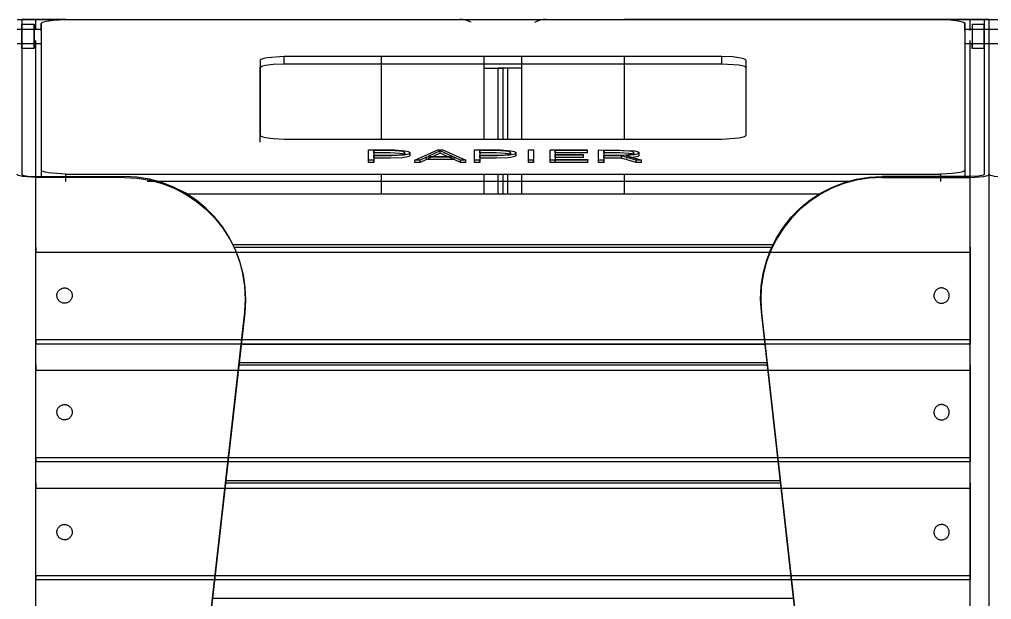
# Model space of a CAD drawing. Header units: millimetres. Extents: x 10366 to 28454, y 24552 to 29702.
# Drawn here: x 17180.8 to 17580.8, y 28044.9 to 28283.6 of the extents above; entities that cross this region are included whole.
import ezdxf

# ---------------------------------------------------------------- set-up
doc = ezdxf.new("R2010")
doc.units = ezdxf.units.MM
doc.header["$LTSCALE"] = 3
doc.layers.add('DomyÅ›lny', color=7, linetype='Continuous')

msp = doc.modelspace()

# ---------------------------------------------------------------- linework, layer by layer
at = {"layer": 'DomyÅ›lny'}
for p, q in [((17179.83, 28283.59), (17181.83, 28283.59)), ((17181.83, 28283.59), (17181.83, 28219.94)), ((17181.83, 28281.59), (17186.83, 28281.59)), ((17199.95, 28283.59), (17187.59, 28283.59)), ((17187.59, 28279.59), (17187.59, 28283.59)), ((17187.59, 28283.59), (17329.83, 28283.59)), ((17189.83, 28281.9), (17189.83, 28221.64)), ((17189.83, 28278.94), (17189.83, 28281.9)), ((17199.83, 28283.59), (17559.83, 28283.59)), ((17572.07, 28283.59), (17429.83, 28283.59)), ((17559.72, 28283.59), (17572.07, 28283.59)), ((17569.83, 28281.9), (17569.83, 28221.64)), ((17569.83, 28278.94), (17569.83, 28281.9)), ((17572.07, 28279.04), (17572.07, 28283.59)), ((17572.83, 28281.59), (17577.83, 28281.59)), ((17577.83, 28283.59), (17579.83, 28283.59)), ((17577.83, 28283.59), (17577.83, 28219.94)), ((17579.83, 28219.94), (17579.83, 28283.59)), ((17579.83, 28283.59), (17581.83, 28283.59)), ((17579.83, 28219.94), (17579.83, 28283.59)), ((17179.83, 28279.59), (17189.83, 28279.59)), ((17181.83, 28279.59), (17186.83, 28279.59)), ((17569.83, 28279.59), (17579.83, 28279.59)), ((17572.83, 28279.59), (17577.83, 28279.59)), ((17579.83, 28279.59), (17589.83, 28279.59)), ((17189.83, 28273.59), (17179.83, 28273.59)), ((17186.83, 28273.59), (17181.83, 28273.59)), ((17187.59, 28218.62), (17187.59, 28274.95)), ((17579.83, 28273.59), (17569.83, 28273.59)), ((17572.07, 28218.62), (17572.07, 28274.95)), ((17577.83, 28273.59), (17572.83, 28273.59)), ((17589.83, 28273.59), (17579.83, 28273.59)), ((17186.83, 28271.59), (17181.83, 28271.59)), ((17469.83, 28268.34), (17289.83, 28268.34)), ((17289.83, 28265.38), (17289.83, 28268.34)), ((17329.83, 28234.39), (17329.83, 28268.34)), ((17372.07, 28263.59), (17372.07, 28268.34)), ((17372.07, 28263.59), (17372.07, 28268.34)), ((17387.59, 28263.59), (17387.59, 28268.34)), ((17387.59, 28263.59), (17387.59, 28268.34)), ((17429.83, 28234.39), (17429.83, 28268.34)), ((17469.83, 28265.38), (17469.83, 28268.34)), ((17577.83, 28271.59), (17572.83, 28271.59)), ((17279.83, 28266.64), (17279.83, 28236.08)), ((17289.83, 28265.38), (17469.83, 28265.38)), ((17479.83, 28236.08), (17479.83, 28266.64)), ((17279.83, 28233.13), (17279.83, 28263.69)), ((17372.07, 28234.39), (17372.07, 28263.59)), ((17377.83, 28234.39), (17377.83, 28263.59)), ((17379.83, 28263.59), (17377.83, 28263.59)), ((17379.83, 28234.39), (17379.83, 28263.59)), ((17381.83, 28263.59), (17379.83, 28263.59)), ((17379.83, 28234.39), (17379.83, 28263.59)), ((17381.83, 28234.39), (17381.83, 28263.59)), ((17387.59, 28234.39), (17387.59, 28263.59)), ((17289.83, 28234.39), (17469.83, 28234.39)), ((17324.53, 28225.72), (17324.53, 28229.95)), ((17324.53, 28224.73), (17324.53, 28228.96)), ((17326.64, 28229.64), (17326.64, 28227.74)), ((17326.64, 28228.66), (17326.64, 28229.64)), ((17339.35, 28228.68), (17339.35, 28227.69)), ((17341.46, 28228.69), (17341.46, 28227.7)), ((17343.54, 28225.72), (17353, 28229.95)), ((17353.99, 28229.51), (17348.98, 28227.21)), ((17353.99, 28228.53), (17348.98, 28226.22)), ((17353, 28229.95), (17355.01, 28229.95)), ((17359.01, 28227.21), (17353.99, 28229.51)), ((17353.99, 28228.53), (17353.99, 28229.51)), ((17359.01, 28226.22), (17353.99, 28228.53)), ((17355.01, 28229.95), (17364.47, 28225.72)), ((17368.14, 28225.72), (17368.14, 28229.95)), ((17368.14, 28224.73), (17368.14, 28228.96)), ((17370.25, 28228.66), (17370.25, 28229.64)), ((17370.25, 28229.64), (17370.25, 28227.74)), ((17382.96, 28228.68), (17382.96, 28227.69)), ((17385.07, 28228.69), (17385.07, 28227.7)), ((17390.26, 28225.72), (17390.26, 28229.95)), ((17390.26, 28229.95), (17392.37, 28229.95)), ((17390.26, 28224.73), (17390.26, 28228.96)), ((17392.37, 28229.95), (17392.37, 28225.72)), ((17392.37, 28228.96), (17392.37, 28224.73)), ((17399.15, 28225.72), (17399.15, 28229.95)), ((17399.15, 28229.95), (17414.62, 28229.95)), ((17399.15, 28224.73), (17399.15, 28228.96)), ((17401.26, 28228.66), (17401.26, 28229.64)), ((17401.26, 28229.64), (17401.26, 28228.05)), ((17414.62, 28229.64), (17401.26, 28229.64)), ((17414.62, 28228.66), (17401.26, 28228.66)), ((17401.26, 28227.06), (17401.26, 28228.05)), ((17401.26, 28228.05), (17412.96, 28228.05)), ((17412.96, 28227.06), (17412.96, 28228.05)), ((17414.62, 28228.96), (17414.62, 28229.95)), ((17414.62, 28228.66), (17414.62, 28229.64)), ((17419.1, 28225.72), (17419.1, 28229.95)), ((17419.1, 28224.73), (17419.1, 28228.96)), ((17421.23, 28229.64), (17421.23, 28227.78)), ((17421.23, 28228.66), (17421.23, 28229.64)), ((17433.6, 28228.7), (17433.6, 28227.72)), ((17435.72, 28228.7), (17435.72, 28227.72)), ((17324.53, 28224.73), (17324.53, 28225.72)), ((17326.64, 28225.72), (17324.53, 28225.72)), ((17326.64, 28224.73), (17324.53, 28224.73)), ((17326.64, 28226.76), (17326.64, 28227.74)), ((17326.64, 28227.44), (17326.64, 28225.72)), ((17326.64, 28226.46), (17326.64, 28224.73)), ((17326.64, 28224.73), (17326.64, 28225.72)), ((17345.75, 28225.72), (17343.54, 28225.72)), ((17343.54, 28224.73), (17343.54, 28225.72)), ((17345.75, 28224.73), (17343.54, 28224.73)), ((17348.33, 28226.9), (17345.75, 28225.72)), ((17348.33, 28225.92), (17345.75, 28224.73)), ((17345.75, 28224.73), (17345.75, 28225.72)), ((17359.68, 28226.9), (17348.33, 28226.9)), ((17348.33, 28225.92), (17348.33, 28226.9)), ((17359.68, 28225.92), (17348.33, 28225.92)), ((17348.98, 28227.21), (17359.01, 28227.21)), ((17362.27, 28225.72), (17359.68, 28226.9)), ((17359.68, 28225.92), (17359.68, 28226.9)), ((17362.27, 28224.73), (17359.68, 28225.92)), ((17364.47, 28225.72), (17362.27, 28225.72)), ((17362.27, 28224.73), (17362.27, 28225.72)), ((17364.47, 28224.73), (17362.27, 28224.73)), ((17364.47, 28224.73), (17364.47, 28225.72)), ((17370.25, 28225.72), (17368.14, 28225.72)), ((17368.14, 28224.73), (17368.14, 28225.72)), ((17370.25, 28224.73), (17368.14, 28224.73)), ((17370.25, 28226.76), (17370.25, 28227.74)), ((17370.25, 28227.44), (17370.25, 28225.72)), ((17370.25, 28226.46), (17370.25, 28224.73)), ((17370.25, 28224.73), (17370.25, 28225.72)), ((17390.26, 28224.73), (17390.26, 28225.72)), ((17392.37, 28225.72), (17390.26, 28225.72)), ((17392.37, 28224.73), (17390.26, 28224.73)), ((17392.37, 28224.73), (17392.37, 28225.72)), ((17414.71, 28225.72), (17399.15, 28225.72)), ((17399.15, 28224.73), (17399.15, 28225.72)), ((17414.71, 28224.73), (17399.15, 28224.73)), ((17412.96, 28227.75), (17401.26, 28227.75)), ((17401.26, 28227.75), (17401.26, 28226.02)), ((17401.26, 28226.76), (17401.26, 28227.75)), ((17412.96, 28226.76), (17401.26, 28226.76)), ((17401.26, 28226.76), (17401.26, 28225.03)), ((17401.26, 28226.02), (17414.71, 28226.02)), ((17401.26, 28225.03), (17401.26, 28226.02)), ((17412.96, 28226.76), (17412.96, 28227.75)), ((17414.71, 28226.02), (17414.71, 28225.72)), ((17414.71, 28225.03), (17414.71, 28226.02)), ((17414.71, 28224.73), (17414.71, 28225.72)), ((17421.23, 28225.72), (17419.1, 28225.72)), ((17419.1, 28224.73), (17419.1, 28225.72)), ((17421.23, 28224.73), (17419.1, 28224.73)), ((17421.23, 28226.8), (17421.23, 28227.78)), ((17428.5, 28227.48), (17421.23, 28227.48)), ((17421.23, 28227.48), (17421.23, 28225.72)), ((17428.5, 28226.49), (17421.23, 28226.49)), ((17421.23, 28226.49), (17421.23, 28224.73)), ((17421.23, 28224.73), (17421.23, 28225.72)), ((17434.54, 28225.72), (17428.5, 28227.48)), ((17428.5, 28226.49), (17428.5, 28227.48)), ((17434.54, 28224.73), (17428.5, 28226.49)), ((17430.54, 28227.55), (17436.79, 28225.75)), ((17436.79, 28225.72), (17434.54, 28225.72)), ((17434.54, 28224.73), (17434.54, 28225.72)), ((17436.79, 28224.73), (17434.54, 28224.73)), ((17436.79, 28224.77), (17436.79, 28225.75)), ((17436.79, 28224.73), (17436.79, 28225.72)), ((17189.83, 28221.64), (17189.83, 28218.68)), ((17569.83, 28221.64), (17569.83, 28218.68)), ((17187.59, 28218.96), (17223.96, 28218.96)), ((17223.92, 28218.62), (17187.59, 28218.62)), ((17187.59, 27509.83), (17187.59, 28218.62)), ((17199.83, 28219.94), (17559.83, 28219.94)), ((17199.83, 28219.94), (17199.83, 28216.98)), ((17523.1, 28216.98), (17233.38, 28216.98)), ((17329.83, 28211.83), (17329.83, 28219.94)), ((17372.07, 28211.83), (17372.07, 28219.94)), ((17377.83, 28211.83), (17377.83, 28219.94)), ((17379.83, 28211.83), (17379.83, 28219.94)), ((17379.83, 28211.83), (17379.83, 28219.94)), ((17381.83, 28211.83), (17381.83, 28219.94)), ((17387.59, 28211.83), (17387.59, 28219.94)), ((17429.83, 28211.83), (17429.83, 28219.94)), ((17572.07, 28218.96), (17535.71, 28218.96)), ((17535.75, 28218.62), (17572.07, 28218.62)), ((17559.83, 28219.94), (17559.83, 28216.98)), ((17572.07, 27509.83), (17572.07, 28218.62)), ((17579.83, 27509.83), (17579.83, 28219.94)), ((17579.83, 27509.83), (17579.83, 28219.94)), ((17249.03, 28211.83), (17510.64, 28211.83)), ((17249.03, 28211.83), (17510.64, 28211.83)), ((17268.53, 28191.01), (17491.14, 28191.01)), ((17268.53, 28191), (17491.13, 28191)), ((17269.04, 28189.97), (17490.63, 28189.97)), ((17187.59, 28151.92), (17187.59, 28187.84)), ((17187.59, 28187.84), (17572.07, 28187.84)), ((17572.07, 28187.84), (17572.07, 28151.92)), ((17200.84, 27518.71), (17273.55, 28163.24)), ((17273.51, 28162.9), (17200.84, 27518.71)), ((17273.51, 28162.9), (17273.55, 28163.24)), ((17558.83, 27518.71), (17486.12, 28163.24)), ((17486.16, 28162.9), (17486.12, 28163.24)), ((17486.16, 28162.9), (17558.83, 27518.71)), ((17187.59, 28151.92), (17572.07, 28151.92)), ((17572.07, 28150.05), (17187.59, 28150.05)), ((17272.06, 28150.05), (17487.61, 28150.05)), ((17271.09, 28141.45), (17488.58, 28141.45)), ((17271.21, 28142.49), (17488.46, 28142.49)), ((17271.21, 28142.48), (17488.46, 28142.48)), ((17187.59, 28103.4), (17187.59, 28139.32)), ((17187.59, 28139.32), (17572.07, 28139.32)), ((17572.07, 28139.32), (17572.07, 28103.4)), ((17187.59, 28103.4), (17572.07, 28103.4)), ((17572.07, 28101.53), (17187.59, 28101.53)), ((17265.62, 28092.93), (17494.05, 28092.93)), ((17265.73, 28093.97), (17493.94, 28093.97)), ((17265.73, 28093.96), (17493.94, 28093.96)), ((17187.59, 28054.88), (17187.59, 28090.8)), ((17187.59, 28090.8), (17572.07, 28090.8)), ((17572.07, 28090.8), (17572.07, 28054.88)), ((17187.59, 28054.88), (17572.07, 28054.88)), ((17572.07, 28053.01), (17187.59, 28053.01)), ((17260.26, 28045.45), (17499.41, 28045.45)), ((17260.26, 28045.44), (17499.41, 28045.44))]:
    msp.add_line(p, q, dxfattribs=at)
for points in [[(17179.83, 28283.59, 0), (17179.83, 28283.59, 0), (17179.83, 28283.59, 0), (17179.83, 28283.59, 0), (17179.83, 28283.59, 0), (17179.83, 28283.59, 0), (17179.83, 28283.59, 0), (17179.83, 28283.59, 0), (17179.83, 28283.59, 0), (17179.83, 28283.59, 0), (17179.84, 28283.59, 0), (17179.85, 28283.59, 0), (17179.9, 28283.59, 0), (17180.41, 28283.59, 0), (17182.8, 28283.59, 0), (17187.59, 28283.59, 0)], [(17187.59, 28283.59, 0), (17181.83, 28283.59, 0)], [(17189.83, 28281.9, 0), (17189.84, 28281.94, 0), (17189.85, 28281.98, 0), (17189.86, 28282.02, 0), (17189.89, 28282.07, 0), (17189.92, 28282.11, 0), (17189.95, 28282.15, 0), (17190.04, 28282.24, 0), (17190.15, 28282.32, 0), (17190.45, 28282.48, 0), (17190.84, 28282.64, 0), (17191.87, 28282.92, 0), (17194.77, 28283.36, 0), (17199.83, 28283.59, 0)], [(17559.83, 28283.59, 0), (17563.79, 28283.46, 0), (17567.04, 28283.07, 0), (17568.26, 28282.81, 0), (17569.14, 28282.52, 0), (17569.45, 28282.36, 0), (17569.57, 28282.28, 0), (17569.67, 28282.2, 0), (17569.74, 28282.13, 0), (17569.77, 28282.09, 0), (17569.8, 28282.05, 0), (17569.81, 28282.02, 0), (17569.83, 28281.98, 0), (17569.83, 28281.94, 0), (17569.83, 28281.9, 0)], [(17572.07, 28283.59, 0), (17577.83, 28283.59, 0)], [(17579.83, 28283.59, 0), (17579.83, 28283.59, 0), (17579.83, 28283.59, 0), (17579.83, 28283.59, 0), (17579.83, 28283.59, 0), (17579.83, 28283.59, 0), (17579.83, 28283.59, 0), (17579.83, 28283.59, 0), (17579.83, 28283.59, 0), (17579.83, 28283.59, 0), (17579.83, 28283.59, 0), (17579.82, 28283.59, 0), (17579.77, 28283.59, 0), (17579.26, 28283.59, 0), (17576.87, 28283.59, 0), (17572.07, 28283.59, 0)], [(17572.83, 28281.59, 0), (17572.83, 28281.59, 0), (17572.83, 28281.59, 0), (17572.83, 28281.59, 0), (17572.83, 28281.59, 0), (17572.83, 28281.59, 0), (17572.83, 28281.59, 0), (17572.83, 28281.59, 0), (17572.83, 28281.59, 0), (17572.83, 28281.59, 0), (17572.83, 28281.59, 0), (17572.83, 28281.59, 0), (17572.83, 28281.58, 0), (17572.83, 28281.53, 0), (17572.83, 28281.34, 0), (17572.83, 28280.55, 0), (17572.83, 28274.6, 0), (17572.83, 28271.62, 0), (17572.83, 28271.6, 0), (17572.83, 28271.59, 0), (17572.83, 28271.59, 0), (17572.83, 28271.59, 0), (17572.83, 28271.59, 0), (17572.83, 28271.59, 0), (17572.83, 28271.59, 0), (17572.83, 28271.59, 0), (17572.83, 28271.59, 0), (17572.83, 28271.59, 0), (17572.83, 28271.59, 0), (17572.83, 28271.59, 0), (17572.83, 28271.59, 0), (17572.83, 28271.59, 0), (17572.83, 28271.59, 0), (17572.83, 28271.59, 0), (17572.83, 28271.59, 0), (17572.83, 28271.59, 0), (17572.83, 28271.6, 0), (17572.83, 28271.61, 0), (17572.83, 28271.65, 0), (17572.83, 28271.84, 0), (17572.83, 28273.59, 0)], [(17579.83, 28283.59, 0), (17579.83, 28283.59, 0), (17579.83, 28283.59, 0), (17579.83, 28283.59, 0), (17579.83, 28283.59, 0), (17579.83, 28283.59, 0), (17579.83, 28283.59, 0), (17579.83, 28283.59, 0), (17579.83, 28283.59, 0), (17579.83, 28283.59, 0), (17579.84, 28283.59, 0), (17579.85, 28283.59, 0), (17579.9, 28283.59, 0), (17580.41, 28283.59, 0), (17582.8, 28283.59, 0), (17587.59, 28283.59, 0)], [(17186.83, 28279.59, 0), (17186.83, 28279.59, 0), (17186.83, 28279.59, 0), (17186.83, 28279.59, 0), (17186.83, 28279.59, 0), (17186.83, 28279.59, 0), (17186.83, 28279.59, 0), (17186.83, 28279.59, 0), (17186.83, 28279.59, 0), (17186.83, 28279.59, 0), (17186.83, 28279.59, 0), (17186.83, 28279.59, 0), (17186.83, 28279.57, 0), (17186.83, 28279.51, 0), (17186.83, 28279.22, 0), (17186.83, 28273.59, 0)], [(17572.83, 28279.59, 0), (17572.83, 28279.59, 0), (17572.83, 28279.59, 0), (17572.83, 28279.59, 0), (17572.83, 28279.59, 0), (17572.83, 28279.59, 0), (17572.83, 28279.59, 0), (17572.83, 28279.59, 0), (17572.83, 28279.59, 0), (17572.83, 28279.59, 0), (17572.83, 28279.59, 0), (17572.83, 28279.59, 0), (17572.83, 28279.57, 0), (17572.83, 28279.51, 0), (17572.83, 28279.22, 0), (17572.83, 28273.59, 0)], [(17289.83, 28268.34, 0), (17282.76, 28267.84, 0), (17281.46, 28267.57, 0), (17280.54, 28267.27, 0), (17280.22, 28267.11, 0), (17280.1, 28267.03, 0), (17280, 28266.95, 0), (17279.93, 28266.87, 0), (17279.9, 28266.83, 0), (17279.87, 28266.79, 0), (17279.86, 28266.76, 0), (17279.84, 28266.72, 0), (17279.84, 28266.68, 0), (17279.83, 28266.64, 0)], [(17479.83, 28266.64, 0), (17479.83, 28266.68, 0), (17479.82, 28266.72, 0), (17479.81, 28266.76, 0), (17479.79, 28266.79, 0), (17479.77, 28266.83, 0), (17479.74, 28266.87, 0), (17479.67, 28266.95, 0), (17479.57, 28267.03, 0), (17479.45, 28267.11, 0), (17479.13, 28267.27, 0), (17478.72, 28267.42, 0), (17477.6, 28267.71, 0), (17474.43, 28268.15, 0), (17469.83, 28268.34, 0)], [(17279.83, 28263.69, 0), (17279.84, 28263.72, 0), (17279.84, 28263.76, 0), (17279.86, 28263.8, 0), (17279.87, 28263.84, 0), (17279.9, 28263.88, 0), (17279.93, 28263.92, 0), (17280, 28263.99, 0), (17280.1, 28264.07, 0), (17280.22, 28264.15, 0), (17280.54, 28264.31, 0), (17280.95, 28264.47, 0), (17282.07, 28264.76, 0), (17285.24, 28265.19, 0), (17289.83, 28265.38, 0)], [(17469.83, 28265.38, 0), (17476.91, 28264.89, 0), (17478.2, 28264.61, 0), (17479.13, 28264.31, 0), (17479.45, 28264.15, 0), (17479.57, 28264.07, 0), (17479.67, 28263.99, 0), (17479.74, 28263.92, 0), (17479.77, 28263.88, 0), (17479.79, 28263.84, 0), (17479.81, 28263.8, 0), (17479.82, 28263.76, 0), (17479.83, 28263.72, 0), (17479.83, 28263.69, 0)], [(17372.07, 28263.59, 0), (17379.83, 28263.59, 0)], [(17372.07, 28263.59, 0), (17377.83, 28263.59, 0)], [(17387.59, 28263.59, 0), (17379.83, 28263.59, 0)], [(17387.59, 28263.59, 0), (17381.83, 28263.59, 0)], [(17279.83, 28236.08, 0), (17279.84, 28236.05, 0), (17279.84, 28236.01, 0), (17279.86, 28235.97, 0), (17279.87, 28235.93, 0), (17279.9, 28235.89, 0), (17279.93, 28235.85, 0), (17280, 28235.77, 0), (17280.1, 28235.69, 0), (17280.22, 28235.62, 0), (17280.54, 28235.46, 0), (17280.95, 28235.3, 0), (17282.07, 28235.01, 0), (17285.24, 28234.57, 0), (17289.83, 28234.39, 0)], [(17469.83, 28234.39, 0), (17476.91, 28234.88, 0), (17478.2, 28235.15, 0), (17479.13, 28235.46, 0), (17479.45, 28235.62, 0), (17479.57, 28235.69, 0), (17479.67, 28235.77, 0), (17479.74, 28235.85, 0), (17479.77, 28235.89, 0), (17479.79, 28235.93, 0), (17479.81, 28235.97, 0), (17479.82, 28236.01, 0), (17479.83, 28236.05, 0), (17479.83, 28236.08, 0)], [(17324.53, 28229.95, 0), (17335.13, 28229.92, 0), (17339.48, 28229.57, 0), (17340.21, 28229.42, 0), (17340.78, 28229.26, 0), (17341, 28229.17, 0), (17341.18, 28229.07, 0), (17341.25, 28229.02, 0), (17341.31, 28228.97, 0), (17341.36, 28228.92, 0), (17341.4, 28228.87, 0), (17341.43, 28228.81, 0), (17341.44, 28228.79, 0), (17341.45, 28228.76, 0), (17341.46, 28228.73, 0), (17341.46, 28228.7, 0), (17341.46, 28228.67, 0), (17341.46, 28228.64, 0), (17341.45, 28228.62, 0), (17341.44, 28228.59, 0), (17341.42, 28228.53, 0), (17341.39, 28228.48, 0), (17341.35, 28228.43, 0), (17341.29, 28228.38, 0), (17341.23, 28228.33, 0), (17341.07, 28228.23, 0), (17340.87, 28228.14, 0), (17340.35, 28227.97, 0), (17338.82, 28227.7, 0), (17333.97, 28227.45, 0), (17326.64, 28227.44, 0)], [(17326.64, 28227.74, 0), (17335.1, 28227.78, 0), (17336.94, 28227.89, 0), (17338.28, 28228.09, 0), (17338.75, 28228.21, 0), (17338.94, 28228.28, 0), (17339.09, 28228.36, 0), (17339.2, 28228.43, 0), (17339.25, 28228.47, 0), (17339.29, 28228.51, 0), (17339.31, 28228.56, 0), (17339.33, 28228.6, 0), (17339.34, 28228.62, 0), (17339.35, 28228.64, 0), (17339.35, 28228.67, 0), (17339.35, 28228.69, 0), (17339.35, 28228.71, 0), (17339.34, 28228.73, 0), (17339.34, 28228.75, 0), (17339.33, 28228.78, 0), (17339.3, 28228.82, 0), (17339.27, 28228.86, 0), (17339.23, 28228.9, 0), (17339.18, 28228.94, 0), (17339.06, 28229.02, 0), (17338.91, 28229.09, 0), (17338.49, 28229.23, 0), (17337.25, 28229.45, 0), (17333.37, 28229.64, 0), (17326.64, 28229.64, 0)], [(17339.35, 28227.69, 0), (17339.35, 28227.72, 0), (17339.34, 28227.74, 0), (17339.34, 28227.76, 0), (17339.33, 28227.78, 0), (17339.31, 28227.83, 0), (17339.28, 28227.87, 0), (17339.24, 28227.91, 0), (17339.19, 28227.95, 0), (17339.07, 28228.03, 0), (17338.92, 28228.1, 0), (17338.51, 28228.24, 0), (17337.27, 28228.46, 0), (17333.39, 28228.66, 0), (17326.64, 28228.66, 0)], [(17368.14, 28229.95, 0), (17378.75, 28229.92, 0), (17383.09, 28229.57, 0), (17383.83, 28229.42, 0), (17384.39, 28229.26, 0), (17384.61, 28229.17, 0), (17384.79, 28229.07, 0), (17384.86, 28229.02, 0), (17384.92, 28228.97, 0), (17384.97, 28228.92, 0), (17385.02, 28228.87, 0), (17385.04, 28228.81, 0), (17385.06, 28228.79, 0), (17385.06, 28228.76, 0), (17385.07, 28228.73, 0), (17385.07, 28228.7, 0), (17385.07, 28228.67, 0), (17385.07, 28228.64, 0), (17385.06, 28228.62, 0), (17385.06, 28228.59, 0), (17385.03, 28228.53, 0), (17385, 28228.48, 0), (17384.96, 28228.43, 0), (17384.91, 28228.38, 0), (17384.84, 28228.33, 0), (17384.68, 28228.23, 0), (17384.48, 28228.14, 0), (17383.96, 28227.97, 0), (17382.44, 28227.7, 0), (17377.58, 28227.45, 0), (17370.25, 28227.44, 0)], [(17370.25, 28227.74, 0), (17378.72, 28227.78, 0), (17380.55, 28227.89, 0), (17381.9, 28228.09, 0), (17382.37, 28228.21, 0), (17382.55, 28228.28, 0), (17382.7, 28228.36, 0), (17382.82, 28228.43, 0), (17382.86, 28228.47, 0), (17382.9, 28228.51, 0), (17382.93, 28228.56, 0), (17382.95, 28228.6, 0), (17382.95, 28228.62, 0), (17382.96, 28228.64, 0), (17382.96, 28228.67, 0), (17382.96, 28228.69, 0), (17382.96, 28228.71, 0), (17382.95, 28228.73, 0), (17382.95, 28228.75, 0), (17382.94, 28228.78, 0), (17382.92, 28228.82, 0), (17382.89, 28228.86, 0), (17382.85, 28228.9, 0), (17382.8, 28228.94, 0), (17382.67, 28229.02, 0), (17382.52, 28229.09, 0), (17382.1, 28229.23, 0), (17380.87, 28229.45, 0), (17376.98, 28229.64, 0), (17370.25, 28229.64, 0)], [(17382.96, 28227.69, 0), (17382.96, 28227.72, 0), (17382.96, 28227.74, 0), (17382.95, 28227.76, 0), (17382.94, 28227.78, 0), (17382.92, 28227.83, 0), (17382.89, 28227.87, 0), (17382.85, 28227.91, 0), (17382.81, 28227.95, 0), (17382.69, 28228.03, 0), (17382.53, 28228.1, 0), (17382.12, 28228.24, 0), (17380.89, 28228.46, 0), (17377, 28228.66, 0), (17370.25, 28228.66, 0)], [(17419.1, 28229.95, 0), (17433.92, 28229.55, 0), (17434.89, 28229.32, 0), (17435.24, 28229.19, 0), (17435.38, 28229.12, 0), (17435.5, 28229.05, 0), (17435.59, 28228.98, 0), (17435.63, 28228.94, 0), (17435.66, 28228.9, 0), (17435.68, 28228.86, 0), (17435.7, 28228.82, 0), (17435.72, 28228.78, 0), (17435.72, 28228.74, 0), (17435.72, 28228.7, 0), (17435.72, 28228.67, 0), (17435.72, 28228.65, 0), (17435.71, 28228.61, 0), (17435.69, 28228.57, 0), (17435.66, 28228.53, 0), (17435.63, 28228.49, 0), (17435.58, 28228.46, 0), (17435.48, 28228.38, 0), (17435.34, 28228.31, 0), (17434.99, 28228.16, 0), (17433.93, 28227.91, 0), (17430.54, 28227.55, 0)], [(17421.23, 28227.78, 0), (17429.32, 28227.81, 0), (17432.48, 28228.13, 0), (17432.98, 28228.26, 0), (17433.17, 28228.32, 0), (17433.33, 28228.4, 0), (17433.45, 28228.47, 0), (17433.5, 28228.51, 0), (17433.53, 28228.55, 0), (17433.56, 28228.59, 0), (17433.57, 28228.61, 0), (17433.58, 28228.63, 0), (17433.59, 28228.65, 0), (17433.59, 28228.67, 0), (17433.6, 28228.69, 0), (17433.6, 28228.71, 0), (17433.59, 28228.74, 0), (17433.59, 28228.76, 0), (17433.58, 28228.78, 0), (17433.57, 28228.8, 0), (17433.55, 28228.84, 0), (17433.52, 28228.88, 0), (17433.48, 28228.92, 0), (17433.43, 28228.96, 0), (17433.31, 28229.04, 0), (17433.16, 28229.11, 0), (17432.76, 28229.23, 0), (17431.56, 28229.44, 0), (17427.84, 28229.64, 0), (17421.23, 28229.64, 0)], [(17433.6, 28227.72, 0), (17433.59, 28227.74, 0), (17433.59, 28227.76, 0), (17433.59, 28227.78, 0), (17433.58, 28227.8, 0), (17433.56, 28227.85, 0), (17433.53, 28227.89, 0), (17433.49, 28227.93, 0), (17433.45, 28227.97, 0), (17433.33, 28228.04, 0), (17433.18, 28228.11, 0), (17432.78, 28228.24, 0), (17431.59, 28228.46, 0), (17427.87, 28228.66, 0), (17421.23, 28228.66, 0)], [(17341.46, 28227.7, 0), (17341.46, 28227.65, 0), (17341.44, 28227.59, 0), (17341.42, 28227.54, 0), (17341.39, 28227.49, 0), (17341.34, 28227.44, 0), (17341.29, 28227.39, 0), (17341.17, 28227.3, 0), (17341, 28227.21, 0), (17340.56, 28227.04, 0), (17339.97, 28226.9, 0), (17338.36, 28226.66, 0), (17333.54, 28226.46, 0), (17326.64, 28226.46, 0)], [(17385.07, 28227.7, 0), (17385.07, 28227.65, 0), (17385.05, 28227.59, 0), (17385.03, 28227.54, 0), (17385, 28227.49, 0), (17384.96, 28227.44, 0), (17384.91, 28227.39, 0), (17384.78, 28227.3, 0), (17384.61, 28227.21, 0), (17384.17, 28227.04, 0), (17383.58, 28226.9, 0), (17381.97, 28226.66, 0), (17377.15, 28226.46, 0), (17370.25, 28226.46, 0)], [(17435.72, 28227.72, 0), (17435.72, 28227.69, 0), (17435.72, 28227.67, 0), (17435.71, 28227.64, 0), (17435.7, 28227.62, 0), (17435.69, 28227.59, 0), (17435.66, 28227.54, 0), (17435.61, 28227.5, 0), (17435.56, 28227.45, 0), (17435.42, 28227.36, 0), (17435.23, 28227.27, 0), (17434.72, 28227.1, 0), (17433.24, 28226.81, 0), (17430.54, 28226.57, 0)], [(17199.83, 28219.94, 0), (17192.64, 28220.46, 0), (17191.42, 28220.72, 0), (17190.54, 28221.01, 0), (17190.23, 28221.17, 0), (17190.1, 28221.25, 0), (17190, 28221.33, 0), (17189.93, 28221.41, 0), (17189.9, 28221.44, 0), (17189.87, 28221.48, 0), (17189.86, 28221.52, 0), (17189.84, 28221.56, 0), (17189.84, 28221.6, 0), (17189.83, 28221.64, 0)], [(17569.83, 28221.64, 0), (17569.83, 28221.6, 0), (17569.82, 28221.55, 0), (17569.8, 28221.51, 0), (17569.78, 28221.47, 0), (17569.75, 28221.42, 0), (17569.72, 28221.38, 0), (17569.63, 28221.29, 0), (17569.51, 28221.21, 0), (17569.21, 28221.05, 0), (17568.81, 28220.89, 0), (17567.76, 28220.6, 0), (17564.83, 28220.17, 0), (17559.83, 28219.94, 0)], [(17187.59, 28218.62, 0), (17182.03, 28219.02, 0), (17181.09, 28219.22, 0), (17180.4, 28219.45, 0), (17180.15, 28219.57, 0), (17180.06, 28219.63, 0), (17179.98, 28219.69, 0), (17179.92, 28219.75, 0), (17179.89, 28219.78, 0), (17179.87, 28219.81, 0), (17179.86, 28219.84, 0), (17179.84, 28219.88, 0), (17179.84, 28219.91, 0), (17179.83, 28219.94, 0)], [(17181.83, 28219.94, 0), (17181.84, 28219.92, 0), (17181.84, 28219.89, 0), (17181.85, 28219.87, 0), (17181.87, 28219.84, 0), (17181.88, 28219.82, 0), (17181.93, 28219.77, 0), (17181.99, 28219.72, 0), (17182.06, 28219.67, 0), (17182.25, 28219.58, 0), (17182.77, 28219.4, 0), (17184.35, 28219.13, 0), (17187.59, 28218.96, 0)], [(17223.92, 28218.62, 0), (17229.26, 28218.33, 0), (17234.5, 28217.48, 0), (17239.62, 28216.08, 0), (17244.52, 28214.16, 0), (17249.18, 28211.74, 0), (17253.53, 28208.87, 0), (17257.55, 28205.55, 0), (17261.2, 28201.85, 0), (17264.5, 28197.71, 0), (17267.35, 28193.23, 0), (17269.7, 28188.5, 0), (17271.53, 28183.56, 0), (17272.84, 28178.49, 0), (17273.6, 28173.33, 0), (17273.83, 28168.13, 0), (17273.51, 28162.9, 0)], [(17273.55, 28163.24, 0), (17273.86, 28168.57, 0), (17273.62, 28173.86, 0), (17272.82, 28179.1, 0), (17271.48, 28184.18, 0), (17269.63, 28189.09, 0), (17267.29, 28193.74, 0), (17264.48, 28198.13, 0), (17261.24, 28202.19, 0), (17257.53, 28205.95, 0), (17253.41, 28209.32, 0), (17248.99, 28212.22, 0), (17244.29, 28214.62, 0), (17239.4, 28216.51, 0), (17234.35, 28217.86, 0), (17229.2, 28218.68, 0), (17223.96, 28218.96, 0)], [(17486.12, 28163.24, 0), (17485.81, 28168.57, 0), (17486.05, 28173.86, 0), (17486.85, 28179.1, 0), (17488.18, 28184.18, 0), (17490.04, 28189.09, 0), (17492.38, 28193.74, 0), (17495.19, 28198.13, 0), (17498.43, 28202.19, 0), (17502.14, 28205.95, 0), (17506.26, 28209.32, 0), (17510.68, 28212.22, 0), (17515.38, 28214.62, 0), (17520.27, 28216.51, 0), (17525.32, 28217.86, 0), (17530.47, 28218.68, 0), (17535.71, 28218.96, 0)], [(17535.75, 28218.62, 0), (17530.41, 28218.33, 0), (17525.17, 28217.48, 0), (17520.05, 28216.08, 0), (17515.15, 28214.16, 0), (17510.49, 28211.74, 0), (17506.14, 28208.87, 0), (17502.11, 28205.55, 0), (17498.47, 28201.85, 0), (17495.17, 28197.71, 0), (17492.32, 28193.23, 0), (17489.97, 28188.5, 0), (17488.13, 28183.56, 0), (17486.83, 28178.49, 0), (17486.07, 28173.33, 0), (17485.84, 28168.13, 0), (17486.16, 28162.9, 0)], [(17572.07, 28218.62, 0), (17577.64, 28219.02, 0), (17578.58, 28219.22, 0), (17579.27, 28219.45, 0), (17579.51, 28219.57, 0), (17579.61, 28219.63, 0), (17579.69, 28219.69, 0), (17579.75, 28219.75, 0), (17579.78, 28219.78, 0), (17579.8, 28219.81, 0), (17579.81, 28219.84, 0), (17579.83, 28219.88, 0), (17579.83, 28219.91, 0), (17579.83, 28219.94, 0)], [(17577.83, 28219.94, 0), (17577.83, 28219.92, 0), (17577.83, 28219.89, 0), (17577.82, 28219.87, 0), (17577.8, 28219.84, 0), (17577.79, 28219.82, 0), (17577.74, 28219.77, 0), (17577.68, 28219.72, 0), (17577.61, 28219.67, 0), (17577.42, 28219.58, 0), (17576.89, 28219.4, 0), (17575.32, 28219.13, 0), (17572.07, 28218.96, 0)], [(17587.59, 28218.62, 0), (17582.03, 28219.02, 0), (17581.09, 28219.22, 0), (17580.4, 28219.45, 0), (17580.15, 28219.57, 0), (17580.06, 28219.63, 0), (17579.98, 28219.69, 0), (17579.92, 28219.75, 0), (17579.89, 28219.78, 0), (17579.87, 28219.81, 0), (17579.86, 28219.84, 0), (17579.84, 28219.88, 0), (17579.84, 28219.91, 0), (17579.83, 28219.94, 0)], [(17187.59, 28189.97, 0), (17187.59, 28189.94, 0), (17187.59, 28189.84, 0), (17187.59, 28189.41, 0), (17187.59, 28187.84, 0)], [(17572.07, 28189.97, 0), (17572.07, 28189.94, 0), (17572.07, 28189.84, 0), (17572.07, 28189.41, 0), (17572.07, 28187.84, 0)], [(17187.59, 28151.92, 0), (17187.59, 28150.53, 0), (17187.59, 28150.15, 0), (17187.59, 28150.06, 0), (17187.59, 28150.05, 0), (17187.59, 28150.05, 0), (17187.59, 28150.05, 0), (17187.59, 28150.05, 0), (17187.59, 28150.05, 0), (17187.59, 28150.05, 0), (17187.59, 28150.05, 0), (17187.59, 28150.05, 0), (17187.59, 28150.05, 0), (17187.59, 28150.05, 0), (17187.59, 28150.05, 0), (17187.59, 28150.05, 0), (17187.59, 28150.05, 0), (17187.59, 28150.05, 0), (17187.59, 28150.05, 0), (17187.59, 28150.05, 0), (17187.59, 28150.05, 0), (17187.59, 28150.05, 0), (17187.59, 28150.05, 0)], [(17572.07, 28151.92, 0), (17572.07, 28150.53, 0), (17572.07, 28150.15, 0), (17572.07, 28150.06, 0), (17572.07, 28150.05, 0), (17572.07, 28150.05, 0), (17572.07, 28150.05, 0), (17572.07, 28150.05, 0), (17572.07, 28150.05, 0), (17572.07, 28150.05, 0), (17572.07, 28150.05, 0), (17572.07, 28150.05, 0), (17572.07, 28150.05, 0), (17572.07, 28150.05, 0), (17572.07, 28150.05, 0), (17572.07, 28150.05, 0), (17572.07, 28150.05, 0), (17572.07, 28150.05, 0), (17572.07, 28150.05, 0), (17572.07, 28150.05, 0), (17572.07, 28150.05, 0), (17572.07, 28150.05, 0), (17572.07, 28150.05, 0)], [(17187.59, 28141.45, 0), (17187.59, 28141.42, 0), (17187.59, 28141.32, 0), (17187.59, 28140.89, 0), (17187.59, 28139.32, 0)], [(17572.07, 28141.45, 0), (17572.07, 28141.42, 0), (17572.07, 28141.32, 0), (17572.07, 28140.89, 0), (17572.07, 28139.32, 0)], [(17187.59, 28103.4, 0), (17187.59, 28102.01, 0), (17187.59, 28101.63, 0), (17187.59, 28101.54, 0), (17187.59, 28101.53, 0), (17187.59, 28101.53, 0), (17187.59, 28101.53, 0), (17187.59, 28101.53, 0), (17187.59, 28101.53, 0), (17187.59, 28101.53, 0), (17187.59, 28101.53, 0), (17187.59, 28101.53, 0), (17187.59, 28101.53, 0), (17187.59, 28101.53, 0), (17187.59, 28101.53, 0), (17187.59, 28101.53, 0), (17187.59, 28101.53, 0), (17187.59, 28101.53, 0), (17187.59, 28101.53, 0), (17187.59, 28101.53, 0), (17187.59, 28101.53, 0), (17187.59, 28101.53, 0), (17187.59, 28101.53, 0)], [(17572.07, 28103.4, 0), (17572.07, 28102.01, 0), (17572.07, 28101.63, 0), (17572.07, 28101.54, 0), (17572.07, 28101.53, 0), (17572.07, 28101.53, 0), (17572.07, 28101.53, 0), (17572.07, 28101.53, 0), (17572.07, 28101.53, 0), (17572.07, 28101.53, 0), (17572.07, 28101.53, 0), (17572.07, 28101.53, 0), (17572.07, 28101.53, 0), (17572.07, 28101.53, 0), (17572.07, 28101.53, 0), (17572.07, 28101.53, 0), (17572.07, 28101.53, 0), (17572.07, 28101.53, 0), (17572.07, 28101.53, 0), (17572.07, 28101.53, 0), (17572.07, 28101.53, 0), (17572.07, 28101.53, 0), (17572.07, 28101.53, 0)], [(17187.59, 28092.93, 0), (17187.59, 28092.9, 0), (17187.59, 28092.8, 0), (17187.59, 28092.37, 0), (17187.59, 28090.8, 0)], [(17572.07, 28092.93, 0), (17572.07, 28092.9, 0), (17572.07, 28092.8, 0), (17572.07, 28092.37, 0), (17572.07, 28090.8, 0)], [(17187.59, 28054.88, 0), (17187.59, 28053.49, 0), (17187.59, 28053.11, 0), (17187.59, 28053.02, 0), (17187.59, 28053.01, 0), (17187.59, 28053.01, 0), (17187.59, 28053.01, 0), (17187.59, 28053.01, 0), (17187.59, 28053.01, 0), (17187.59, 28053.01, 0), (17187.59, 28053.01, 0), (17187.59, 28053.01, 0), (17187.59, 28053.01, 0), (17187.59, 28053.01, 0), (17187.59, 28053.01, 0), (17187.59, 28053.01, 0), (17187.59, 28053.01, 0), (17187.59, 28053.01, 0), (17187.59, 28053.01, 0), (17187.59, 28053.01, 0), (17187.59, 28053.01, 0), (17187.59, 28053.01, 0), (17187.59, 28053.01, 0)], [(17572.07, 28054.88, 0), (17572.07, 28053.49, 0), (17572.07, 28053.11, 0), (17572.07, 28053.02, 0), (17572.07, 28053.01, 0), (17572.07, 28053.01, 0), (17572.07, 28053.01, 0), (17572.07, 28053.01, 0), (17572.07, 28053.01, 0), (17572.07, 28053.01, 0), (17572.07, 28053.01, 0), (17572.07, 28053.01, 0), (17572.07, 28053.01, 0), (17572.07, 28053.01, 0), (17572.07, 28053.01, 0), (17572.07, 28053.01, 0), (17572.07, 28053.01, 0), (17572.07, 28053.01, 0), (17572.07, 28053.01, 0), (17572.07, 28053.01, 0), (17572.07, 28053.01, 0), (17572.07, 28053.01, 0), (17572.07, 28053.01, 0)]]:
    msp.add_polyline3d(points, dxfattribs=at)
for points in [[(17181.83, 28276.59, 0), (17181.83, 28281.59, 0), (17181.83, 28276.59, 0), (17181.83, 28271.59, 0)], [(17186.83, 28276.59, 0), (17186.83, 28281.59, 0), (17186.83, 28276.59, 0), (17186.83, 28271.59, 0)], [(17577.83, 28276.59, 0), (17577.83, 28281.59, 0), (17577.83, 28276.59, 0), (17577.83, 28271.59, 0)], [(17196.3, 28169.46, 0), (17196.26, 28169.74, 0), (17196.25, 28170.03, 0), (17196.27, 28170.33, 0), (17196.32, 28170.64, 0), (17196.4, 28170.94, 0), (17196.51, 28171.24, 0), (17196.66, 28171.53, 0), (17196.83, 28171.8, 0), (17197.03, 28172.06, 0), (17197.26, 28172.29, 0), (17197.5, 28172.5, 0), (17197.76, 28172.67, 0), (17198.04, 28172.82, 0), (17198.31, 28172.94, 0), (17198.59, 28173.03, 0), (17198.87, 28173.09, 0), (17199.15, 28173.12, 0), (17199.44, 28173.13, 0), (17199.74, 28173.11, 0), (17200.05, 28173.06, 0), (17200.35, 28172.98, 0), (17200.65, 28172.87, 0), (17200.94, 28172.73, 0), (17201.22, 28172.55, 0), (17201.48, 28172.35, 0), (17201.71, 28172.13, 0), (17201.91, 28171.88, 0), (17202.09, 28171.62, 0), (17202.24, 28171.35, 0), (17202.36, 28171.07, 0), (17202.45, 28170.8, 0), (17202.51, 28170.52, 0), (17202.54, 28170.24, 0), (17202.55, 28169.95, 0), (17202.53, 28169.65, 0), (17202.48, 28169.34, 0), (17202.4, 28169.04, 0), (17202.29, 28168.74, 0), (17202.15, 28168.45, 0), (17201.97, 28168.17, 0), (17201.77, 28167.92, 0), (17201.54, 28167.69, 0), (17201.3, 28167.48, 0), (17201.04, 28167.3, 0), (17200.77, 28167.16, 0), (17200.49, 28167.04, 0), (17200.21, 28166.95, 0), (17199.93, 28166.89, 0), (17199.65, 28166.86, 0), (17199.36, 28166.85, 0), (17199.06, 28166.86, 0), (17198.75, 28166.91, 0), (17198.45, 28166.99, 0), (17198.15, 28167.1, 0), (17197.86, 28167.25, 0), (17197.58, 28167.42, 0), (17197.33, 28167.62, 0), (17197.09, 28167.85, 0), (17196.89, 28168.09, 0), (17196.71, 28168.35, 0), (17196.56, 28168.63, 0), (17196.44, 28168.9, 0), (17196.36, 28169.18, 0)], [(17563.37, 28169.46, 0), (17563.41, 28169.74, 0), (17563.42, 28170.03, 0), (17563.4, 28170.33, 0), (17563.35, 28170.64, 0), (17563.27, 28170.94, 0), (17563.16, 28171.24, 0), (17563.01, 28171.53, 0), (17562.84, 28171.8, 0), (17562.64, 28172.06, 0), (17562.41, 28172.29, 0), (17562.16, 28172.5, 0), (17561.9, 28172.67, 0), (17561.63, 28172.82, 0), (17561.35, 28172.94, 0), (17561.07, 28173.03, 0), (17560.8, 28173.09, 0), (17560.52, 28173.12, 0), (17560.22, 28173.13, 0), (17559.92, 28173.11, 0), (17559.62, 28173.06, 0), (17559.31, 28172.98, 0), (17559.01, 28172.87, 0), (17558.72, 28172.73, 0), (17558.45, 28172.55, 0), (17558.19, 28172.35, 0), (17557.96, 28172.13, 0), (17557.75, 28171.88, 0), (17557.57, 28171.62, 0), (17557.43, 28171.35, 0), (17557.31, 28171.07, 0), (17557.22, 28170.8, 0), (17557.16, 28170.52, 0), (17557.13, 28170.24, 0), (17557.12, 28169.95, 0), (17557.13, 28169.65, 0), (17557.18, 28169.34, 0), (17557.26, 28169.04, 0), (17557.38, 28168.74, 0), (17557.52, 28168.45, 0), (17557.69, 28168.17, 0), (17557.9, 28167.92, 0), (17558.12, 28167.69, 0), (17558.37, 28167.48, 0), (17558.63, 28167.3, 0), (17558.9, 28167.16, 0), (17559.18, 28167.04, 0), (17559.46, 28166.95, 0), (17559.73, 28166.89, 0), (17560.02, 28166.86, 0), (17560.31, 28166.85, 0), (17560.61, 28166.86, 0), (17560.91, 28166.91, 0), (17561.22, 28166.99, 0), (17561.52, 28167.1, 0), (17561.81, 28167.25, 0), (17562.09, 28167.42, 0), (17562.34, 28167.62, 0), (17562.57, 28167.85, 0), (17562.78, 28168.09, 0), (17562.96, 28168.35, 0), (17563.1, 28168.63, 0), (17563.22, 28168.9, 0), (17563.31, 28169.18, 0)], [(17196.3, 28121.45, 0), (17196.26, 28121.74, 0), (17196.25, 28122.03, 0), (17196.27, 28122.33, 0), (17196.32, 28122.63, 0), (17196.4, 28122.94, 0), (17196.51, 28123.24, 0), (17196.66, 28123.53, 0), (17196.83, 28123.8, 0), (17197.03, 28124.06, 0), (17197.26, 28124.29, 0), (17197.5, 28124.49, 0), (17197.76, 28124.67, 0), (17198.04, 28124.82, 0), (17198.31, 28124.94, 0), (17198.59, 28125.02, 0), (17198.87, 28125.08, 0), (17199.15, 28125.12, 0), (17199.44, 28125.13, 0), (17199.74, 28125.11, 0), (17200.05, 28125.06, 0), (17200.35, 28124.98, 0), (17200.65, 28124.87, 0), (17200.94, 28124.72, 0), (17201.22, 28124.55, 0), (17201.48, 28124.35, 0), (17201.71, 28124.12, 0), (17201.91, 28123.88, 0), (17202.09, 28123.62, 0), (17202.24, 28123.35, 0), (17202.36, 28123.07, 0), (17202.45, 28122.79, 0), (17202.51, 28122.52, 0), (17202.54, 28122.23, 0), (17202.55, 28121.94, 0), (17202.53, 28121.64, 0), (17202.48, 28121.34, 0), (17202.4, 28121.03, 0), (17202.29, 28120.73, 0), (17202.15, 28120.44, 0), (17201.97, 28120.17, 0), (17201.77, 28119.91, 0), (17201.54, 28119.68, 0), (17201.3, 28119.48, 0), (17201.04, 28119.3, 0), (17200.77, 28119.15, 0), (17200.49, 28119.03, 0), (17200.21, 28118.95, 0), (17199.93, 28118.89, 0), (17199.65, 28118.85, 0), (17199.36, 28118.84, 0), (17199.06, 28118.86, 0), (17198.75, 28118.91, 0), (17198.45, 28118.99, 0), (17198.15, 28119.1, 0), (17197.86, 28119.25, 0), (17197.58, 28119.42, 0), (17197.33, 28119.62, 0), (17197.09, 28119.85, 0), (17196.89, 28120.09, 0), (17196.71, 28120.35, 0), (17196.56, 28120.62, 0), (17196.44, 28120.9, 0), (17196.36, 28121.18, 0)], [(17563.37, 28121.45, 0), (17563.41, 28121.74, 0), (17563.42, 28122.03, 0), (17563.4, 28122.33, 0), (17563.35, 28122.63, 0), (17563.27, 28122.94, 0), (17563.16, 28123.24, 0), (17563.01, 28123.53, 0), (17562.84, 28123.8, 0), (17562.64, 28124.06, 0), (17562.41, 28124.29, 0), (17562.16, 28124.49, 0), (17561.9, 28124.67, 0), (17561.63, 28124.82, 0), (17561.35, 28124.94, 0), (17561.07, 28125.02, 0), (17560.8, 28125.08, 0), (17560.52, 28125.12, 0), (17560.22, 28125.13, 0), (17559.92, 28125.11, 0), (17559.62, 28125.06, 0), (17559.31, 28124.98, 0), (17559.01, 28124.87, 0), (17558.72, 28124.72, 0), (17558.45, 28124.55, 0), (17558.19, 28124.35, 0), (17557.96, 28124.12, 0), (17557.75, 28123.88, 0), (17557.57, 28123.62, 0), (17557.43, 28123.35, 0), (17557.31, 28123.07, 0), (17557.22, 28122.79, 0), (17557.16, 28122.52, 0), (17557.13, 28122.23, 0), (17557.12, 28121.94, 0), (17557.13, 28121.64, 0), (17557.18, 28121.34, 0), (17557.26, 28121.03, 0), (17557.38, 28120.73, 0), (17557.52, 28120.44, 0), (17557.69, 28120.17, 0), (17557.9, 28119.91, 0), (17558.12, 28119.68, 0), (17558.37, 28119.48, 0), (17558.63, 28119.3, 0), (17558.9, 28119.15, 0), (17559.18, 28119.03, 0), (17559.46, 28118.95, 0), (17559.73, 28118.89, 0), (17560.02, 28118.85, 0), (17560.31, 28118.84, 0), (17560.61, 28118.86, 0), (17560.91, 28118.91, 0), (17561.22, 28118.99, 0), (17561.52, 28119.1, 0), (17561.81, 28119.25, 0), (17562.09, 28119.42, 0), (17562.34, 28119.62, 0), (17562.57, 28119.85, 0), (17562.78, 28120.09, 0), (17562.96, 28120.35, 0), (17563.1, 28120.62, 0), (17563.22, 28120.9, 0), (17563.31, 28121.18, 0)], [(17196.3, 28072.12, 0), (17196.26, 28072.4, 0), (17196.25, 28072.69, 0), (17196.27, 28072.99, 0), (17196.32, 28073.29, 0), (17196.4, 28073.6, 0), (17196.51, 28073.9, 0), (17196.66, 28074.19, 0), (17196.83, 28074.46, 0), (17197.03, 28074.72, 0), (17197.26, 28074.95, 0), (17197.5, 28075.16, 0), (17197.76, 28075.33, 0), (17198.04, 28075.48, 0), (17198.31, 28075.6, 0), (17198.59, 28075.69, 0), (17198.87, 28075.75, 0), (17199.15, 28075.78, 0), (17199.44, 28075.79, 0), (17199.74, 28075.77, 0), (17200.05, 28075.72, 0), (17200.35, 28075.64, 0), (17200.65, 28075.53, 0), (17200.94, 28075.39, 0), (17201.22, 28075.21, 0), (17201.48, 28075.01, 0), (17201.71, 28074.79, 0), (17201.91, 28074.54, 0), (17202.09, 28074.28, 0), (17202.24, 28074.01, 0), (17202.36, 28073.73, 0), (17202.45, 28073.45, 0), (17202.51, 28073.18, 0), (17202.54, 28072.9, 0), (17202.55, 28072.61, 0), (17202.53, 28072.3, 0), (17202.48, 28072, 0), (17202.4, 28071.7, 0), (17202.29, 28071.4, 0), (17202.15, 28071.11, 0), (17201.97, 28070.83, 0), (17201.77, 28070.58, 0), (17201.54, 28070.34, 0), (17201.3, 28070.14, 0), (17201.04, 28069.96, 0), (17200.77, 28069.81, 0), (17200.49, 28069.7, 0), (17200.21, 28069.61, 0), (17199.93, 28069.55, 0), (17199.65, 28069.51, 0), (17199.36, 28069.5, 0), (17199.06, 28069.52, 0), (17198.75, 28069.57, 0), (17198.45, 28069.65, 0), (17198.15, 28069.76, 0), (17197.86, 28069.91, 0), (17197.58, 28070.08, 0), (17197.33, 28070.28, 0), (17197.09, 28070.51, 0), (17196.89, 28070.75, 0), (17196.71, 28071.01, 0), (17196.56, 28071.28, 0), (17196.44, 28071.56, 0), (17196.36, 28071.84, 0)], [(17563.37, 28072.12, 0), (17563.41, 28072.4, 0), (17563.42, 28072.69, 0), (17563.4, 28072.99, 0), (17563.35, 28073.29, 0), (17563.27, 28073.6, 0), (17563.16, 28073.9, 0), (17563.01, 28074.19, 0), (17562.84, 28074.46, 0), (17562.64, 28074.72, 0), (17562.41, 28074.95, 0), (17562.16, 28075.16, 0), (17561.9, 28075.33, 0), (17561.63, 28075.48, 0), (17561.35, 28075.6, 0), (17561.07, 28075.69, 0), (17560.8, 28075.75, 0), (17560.52, 28075.78, 0), (17560.22, 28075.79, 0), (17559.92, 28075.77, 0), (17559.62, 28075.72, 0), (17559.31, 28075.64, 0), (17559.01, 28075.53, 0), (17558.72, 28075.39, 0), (17558.45, 28075.21, 0), (17558.19, 28075.01, 0), (17557.96, 28074.79, 0), (17557.75, 28074.54, 0), (17557.57, 28074.28, 0), (17557.43, 28074.01, 0), (17557.31, 28073.73, 0), (17557.22, 28073.45, 0), (17557.16, 28073.18, 0), (17557.13, 28072.9, 0), (17557.12, 28072.61, 0), (17557.13, 28072.3, 0), (17557.18, 28072, 0), (17557.26, 28071.7, 0), (17557.38, 28071.4, 0), (17557.52, 28071.11, 0), (17557.69, 28070.83, 0), (17557.9, 28070.58, 0), (17558.12, 28070.34, 0), (17558.37, 28070.14, 0), (17558.63, 28069.96, 0), (17558.9, 28069.81, 0), (17559.18, 28069.7, 0), (17559.46, 28069.61, 0), (17559.73, 28069.55, 0), (17560.02, 28069.51, 0), (17560.31, 28069.5, 0), (17560.61, 28069.52, 0), (17560.91, 28069.57, 0), (17561.22, 28069.65, 0), (17561.52, 28069.76, 0), (17561.81, 28069.91, 0), (17562.09, 28070.08, 0), (17562.34, 28070.28, 0), (17562.57, 28070.51, 0), (17562.78, 28070.75, 0), (17562.96, 28071.01, 0), (17563.1, 28071.28, 0), (17563.22, 28071.56, 0), (17563.31, 28071.84, 0)]]:
    msp.add_polyline3d(points, close=True, dxfattribs=at)
for centre, start, end in [((17362.07, 28273.59), 68.3075, 90), ((17362.07, 28273.59), 62.1069, 90), ((17397.59, 28273.59), 90, 118.5076), ((17397.59, 28273.59), 90, 112.3359)]:
    msp.add_arc(centre, 10, start, end, dxfattribs=at)

doc.saveas('drawing.dxf')
